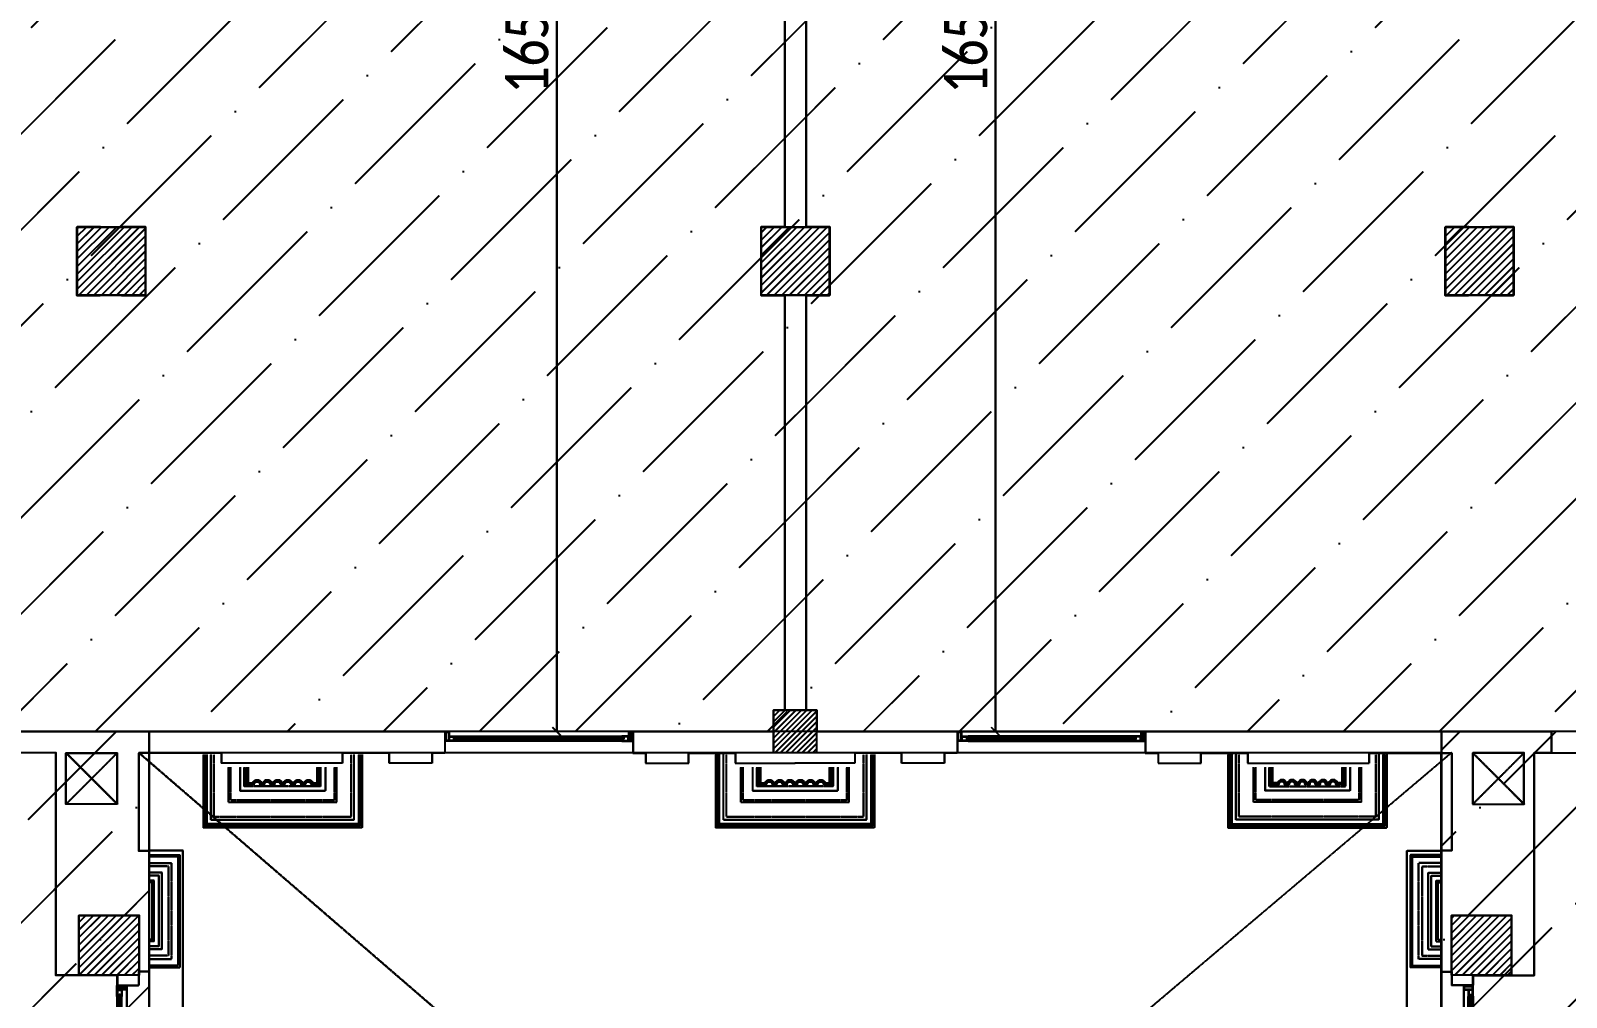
# Model space of a CAD drawing. Header units: inches. Extents: x 4821 to 127877, y 58012 to 433683.
# Drawn here: x 49715 to 67672, y 79419 to 90721 of the extents above; entities that cross this region are included whole.
import ezdxf

# ---------------------------------------------------------------- set-up
doc = ezdxf.new("R2010")
doc.units = ezdxf.units.IN
doc.header["$MEASUREMENT"] = 0
for name, pattern in [('$0$$5$HIDDEN', [0.375, 0.25, -0.125]), ('$1$$5$HIDDEN', [0.375, 0.25, -0.125]), ('104-TYPICAL FLOOR$0$HIDDEN', [0.375, 0.25, -0.125]), ('ducT FIRST$0$New Plans (8)$0$HIDDEN', [0.375, 0.25, -0.125])]:
    doc.linetypes.add(name, pattern=pattern)
for name, color, linetype in [('$0$A-ELV', 11, 'Continuous'), ('$0$A-WAL-CMU', 7, 'Continuous'), ('$1$A-ELV', 11, 'Continuous'), ('$1$A-LIN-10', 8, 'Continuous'), ('$1$A-LIN-30', 40, 'Continuous'), ('A-ANNO-DIMS', 90, 'Continuous'), ('A-ELV', 11, 'Continuous'), ('A-FLOR-IDEN', 11, 'Continuous'), ('A-LIN-10', 8, 'Continuous'), ('A-LIN-30', 40, 'Continuous'), ('A-WAL-CMU', 7, 'Continuous'), ('A-WAL-LOW', 41, 'Continuous'), ('A-WALL', 53, 'Continuous'), ('A-WIN', 141, 'Continuous'), ('COL FISRT$0$COL GROUND$0$Cloums$0$A-COL-HAT', 8, 'Continuous'), ('COL FISRT$0$COL GROUND$0$Cloums$0$A-COL-RFC', 210, 'Continuous'), ('ducT FIRST$0$New Plans (8)$0$A-FLOR-OVHD', 8, 'ducT FIRST$0$New Plans (8)$0$HIDDEN')]:
    doc.layers.add(name, color=color, linetype=linetype)
doc.styles.add('T25-100', font='calibri.ttf', dxfattribs={"width": 0.8, "height": 250})
doc.styles.add('T25-200', font='calibri.ttf', dxfattribs={"width": 0.8, "height": 500})
doc.dimstyles.new('D100', dxfattribs={"dimtxt": 250, "dimasz": 100, "dimexe": 0.18, "dimexo": 0.0625, "dimgap": 90, "dimtad": 1, "dimdec": 0, "dimrnd": 5, "dimzin": 9, "dimdsep": 46, "dimtxsty": 'T25-100', "dimblk": 'ARCHTICK', "dimcen": 90, "dimse1": 1, "dimse2": 1, "dimclrd": 256, "dimclre": 90, "dimclrt": 7, "dimazin": 0, "dimtfac": 200, "dimtdec": 0, "dimtofl": 0, "dimtmove": 2, "dimatfit": 3, "dimldrblk": 'DOT', "dimfxl": 1, "dimtolj": 1, "dimarcsym": 0})
pattern_1 = [(45, (1133291.507, -1550303.88), (-44.194174, 44.194174), [])]

# ---------------------------------------------------------------- blocks, each defined once
blk = doc.blocks.new('COL FISRT')
at = {"layer": 'COL FISRT$0$COL GROUND$0$Cloums$0$A-COL-HAT'}
h = blk.add_hatch(dxfattribs=at)
h.set_pattern_fill('ANSI31', color=256, scale=500)
h.set_pattern_definition(pattern_1)
h.paths.add_polyline_path([(1163529, -1518097), (1163529, -1518897), (1162729, -1518897), (1162729, -1518097)])
h = blk.add_hatch(dxfattribs=at)
h.set_pattern_fill('ANSI31', color=256, scale=500)
h.set_pattern_definition(pattern_1)
h.paths.add_polyline_path([(1170729, -1518097), (1171529, -1518097), (1171529, -1518897), (1170729, -1518897)])
h = blk.add_hatch(dxfattribs=at)
h.set_pattern_fill('ANSI31', color=256, scale=500)
h.set_pattern_definition(pattern_1)
h.paths.add_polyline_path([(1179529, -1518897), (1178729, -1518897), (1178729, -1518097), (1179529, -1518097)])
h = blk.add_hatch(dxfattribs=at)
h.set_pattern_fill('ANSI31', color=256, scale=357.142507)
h.set_pattern_definition([(45, (1138368.114, -1541001.925), (-31.567236, 31.567236), [])])
h.paths.add_polyline_path([(1170876, -1523747), (1171376, -1523747), (1171376, -1524247), (1170876, -1524247)])
h = blk.add_hatch(dxfattribs=at)
h.set_pattern_fill('ANSI31', color=256, scale=500)
h.set_pattern_definition(pattern_1)
h.paths.add_polyline_path([(1162753, -1526847), (1162753, -1526147), (1163453, -1526147), (1163453, -1526847)])
h = blk.add_hatch(dxfattribs=at)
h.set_pattern_fill('ANSI31', color=256, scale=500)
h.set_pattern_definition(pattern_1)
h.paths.add_polyline_path([(1178803, -1526147), (1179503, -1526147), (1179503, -1526847), (1178803, -1526847)])
at = {"layer": 'COL FISRT$0$COL GROUND$0$Cloums$0$A-COL-RFC', "linetype": 'Continuous', "elevation": 0}
for points in [[(1163529, -1518897), (1162729, -1518897), (1162729, -1518097), (1163529, -1518097)], [(1171529, -1518897), (1170729, -1518897), (1170729, -1518097), (1171529, -1518097)], [(1179529, -1518897), (1178729, -1518897), (1178729, -1518097), (1179529, -1518097)], [(1163453, -1526847), (1162753, -1526847), (1162753, -1526147), (1163453, -1526147)], [(1179503, -1526847), (1178803, -1526847), (1178803, -1526147), (1179503, -1526147)]]:
    blk.add_lwpolyline(points, close=True, dxfattribs=at)
at = {"layer": 'COL FISRT$0$COL GROUND$0$Cloums$0$A-COL-RFC', "linetype": 'Continuous'}
blk.add_lwpolyline([(1171376, -1524247), (1170876, -1524247), (1170876, -1523747), (1171376, -1523747)], close=True, dxfattribs=at)
blk = doc.blocks.new('duct gr')
at = {"layer": 'A-WAL-CMU', "elevation": 0}
for points in [[(1163225, -1622056), (1162505, -1622056), (1162505, -1619456)], [(1163225, -1620056), (1162625, -1620056), (1162625, -1619456), (1163225, -1619456)], [(1179077, -1620056), (1179675, -1620056), (1179675, -1619456), (1179075, -1619456)], [(1179077, -1622056), (1179795, -1622056), (1179795, -1619456)]]:
    blk.add_lwpolyline(points, dxfattribs=at)
at = {"layer": 'ducT FIRST$0$New Plans (8)$0$A-FLOR-OVHD', "elevation": 0}
for points in [[(1162625, -1619456), (1163225, -1620056)], [(1162625, -1620056), (1163225, -1619456)], [(1179075, -1619456), (1179675, -1620056)], [(1179075, -1620056), (1179675, -1619456)]]:
    blk.add_lwpolyline(points, dxfattribs=at)
blk = doc.blocks.new('$0$fggffg')
at = {"layer": '$1$A-ELV'}
for p, q in [((1450089, 602816, 0), (1450089, 602454, 0)), ((1451403, 602816, 0), (1451403, 602454, 0)), ((1451403, 602454, 0), (1450089, 602454, 0))]:
    blk.add_line(p, q, dxfattribs=at)
at = {"layer": '$1$A-ELV', "color": 39}
for p, q in [((1450298, 602663), (1450298, 602816)), ((1450298, 602663), (1451194, 602663)), ((1450333, 602698), (1450333, 602816)), ((1450333, 602698), (1451159, 602698)), ((1451159, 602698), (1451159, 602816)), ((1451194, 602663), (1451194, 602816))]:
    blk.add_line(p, q, dxfattribs=at)
at = {"layer": '$1$A-LIN-10'}
for p, q in [((1450110, 602475, 0), (1450110, 602816)), ((1450110, 602475, 0), (1450110, 602816)), ((1451383, 602475, 0), (1451383, 602816)), ((1451383, 602475, 0), (1451383, 602816)), ((1451383, 602475, 0), (1450110, 602475, 0))]:
    blk.add_line(p, q, dxfattribs=at)
at = {"layer": '$1$A-LIN-10', "linetype": '$1$$5$HIDDEN', "ltscale": 0.2}
for p, q in [((1450185, 602816, 0), (1450185, 602550, 0)), ((1450225, 602590), (1450225, 602816)), ((1451268, 602590), (1451268, 602816)), ((1451308, 602816, 0), (1451308, 602550, 0)), ((1450185, 602550, 0), (1451308, 602550, 0)), ((1451268, 602590), (1450225, 602590))]:
    blk.add_line(p, q, dxfattribs=at)
at = {"layer": '$1$A-LIN-30'}
for p, q in [((1450391, 602756, 0), (1450391, 602816, 0)), ((1450391, 602756), (1451102, 602756)), ((1450411, 602776, 0), (1450411, 602816, 0)), ((1450411, 602776), (1451082, 602776)), ((1451082, 602776, 0), (1451082, 602816, 0)), ((1451102, 602756, 0), (1451102, 602816, 0))]:
    blk.add_line(p, q, dxfattribs=at)
blk = doc.blocks.new('fgdf')
at = {"layer": 'A-ELV', "color": 39}
for p, q in [((-40267, 43720, 0), (-40267, 42867)), ((-38412, 43720, 0), (-38412, 42867)), ((-38412, 42867), (-40267, 42867))]:
    blk.add_line(p, q, dxfattribs=at)
at = {"layer": 'A-ELV'}
for p, q in [((-40177, 42959), (-40177, 43720)), ((-38504, 42959), (-38504, 43720)), ((-40177, 42959), (-38504, 42959))]:
    blk.add_line(p, q, dxfattribs=at)
at = {"layer": 'A-ELV', "ltscale": 0.4}
for p, q in [((-39972, 43164), (-39972, 43570)), ((-39838, 43570), (-39838, 43297)), ((-38842, 43570), (-38842, 43297)), ((-38709, 43164), (-38709, 43570)), ((-39838, 43297), (-38842, 43297)), ((-39972, 43164), (-38709, 43164))]:
    blk.add_line(p, q, dxfattribs=at)
at = {"layer": 'A-LIN-10', "linetype": '104-TYPICAL FLOOR$0$HIDDEN', "ltscale": 0.4}
for p, q in [((-40142, 42993), (-40142, 43720)), ((-38538, 42993), (-38538, 43720)), ((-39948, 43188), (-39948, 43570)), ((-39787, 43349), (-39787, 43570)), ((-38894, 43349), (-38894, 43570)), ((-38733, 43188), (-38733, 43570)), ((-38894, 43349), (-39787, 43349)), ((-39948, 43188), (-38733, 43188)), ((-40142, 42993), (-38538, 42993))]:
    blk.add_line(p, q, dxfattribs=at)
at = {"layer": 'A-LIN-10', "color": 250}
for points in [[(-38435, 43720), (-38435, 42890), (-40244, 42890), (-40244, 43720)], [(-38453, 43720), (-38453, 42908), (-40226, 42908), (-40226, 43720)]]:
    blk.add_lwpolyline(points, dxfattribs=at)
at = {"layer": 'A-LIN-30'}
for points in [[(-39765, 43570), (-39765, 43370), (-39675, 43370, -1), (-39605, 43370), (-39555, 43370, -1), (-39485, 43370), (-39435, 43370, -1), (-39365, 43370), (-39315, 43370, -1), (-39245, 43370), (-39195, 43370, -1), (-39125, 43370), (-39075, 43370, -1), (-39005, 43370), (-38915, 43370), (-38915, 43570)], [(-39745, 43570), (-39745, 43390), (-39692, 43390, -0.68313), (-39589, 43390), (-39572, 43390, -0.68313), (-39469, 43390), (-39452, 43390, -0.68313), (-39349, 43390), (-39332, 43390, -0.68313), (-39229, 43390), (-39212, 43390, -0.68313), (-39109, 43390), (-39092, 43390, -0.68313), (-38989, 43390), (-38935, 43390), (-38935, 43570)]]:
    blk.add_lwpolyline(points, format="xyb", dxfattribs=at)
blk = doc.blocks.new('$0$fgdf')
at = {"layer": 'A-ELV'}
blk.add_blockref('fgdf', (0, 0), dxfattribs=at)
blk = doc.blocks.new('1MMM')
for points in [[(1183353, -1712344, 0.506094), (1183343, -1712339), (1183343, -1712341), (1183332, -1712341), (1183332, -1712344)], [(1183353, -1712356, -0.506094), (1183343, -1712362), (1183343, -1712359), (1183332, -1712359), (1183332, -1712356)], [(1184073, -1712344, -0.506094), (1184083, -1712338), (1184083, -1712341), (1184094, -1712341), (1184094, -1712344)], [(1184073, -1712356, 0.506094), (1184083, -1712362), (1184083, -1712359), (1184094, -1712359), (1184094, -1712356)]]:
    blk.add_hatch(color=2).paths.add_polyline_path(points)
at = {"color": 2}
for p, q in [((1183213, -1712268, 0), (1183223, -1712268, 0)), ((1183223, -1712378, 0), (1183213, -1712378, 0)), ((1184213, -1712268, 0), (1184203, -1712268, 0)), ((1184203, -1712378, 0), (1184213, -1712378, 0))]:
    blk.add_line(p, q, dxfattribs=at)
for p, q in [((1184163, -1712268, 1221), (1183263, -1712268, 0)), ((1183343, -1712323, 0), (1184083, -1712323, 1035)), ((1184083, -1712378, 1035), (1183343, -1712378, 0))]:
    blk.add_line(p, q)
at = {"color": 2, "elevation": 1035}
for points in [[(1183223, -1712268), (1183263, -1712268), (1183263, -1712378), (1183263, -1712378), (1183263, -1712378), (1183223, -1712378)], [(1184203, -1712268), (1184163, -1712268), (1184163, -1712378), (1184163, -1712378), (1184163, -1712378), (1184203, -1712378)]]:
    blk.add_lwpolyline(points, close=True, dxfattribs=at)
at = {"color": 9, "elevation": 1035}
for points in [[(1183228, -1712273), (1183258, -1712273), (1183258, -1712373), (1183228, -1712373)], [(1184198, -1712273), (1184168, -1712273), (1184168, -1712373), (1184198, -1712373)]]:
    blk.add_lwpolyline(points, close=True, dxfattribs=at)
at = {"color": 2}
for points, elevation in [([(1183343, -1712356), (1183343, -1712378), (1183263, -1712378), (1183263, -1712323), (1183343, -1712323), (1183343, -1712344)], 0), ([(1184083, -1712356), (1184083, -1712378), (1184163, -1712378), (1184163, -1712323), (1184083, -1712323), (1184083, -1712344)], 1035)]:
    blk.add_lwpolyline(points, dxfattribs=dict(at, elevation=elevation))
at = {"color": 9}
for points, elevation in [([(1183338, -1712356), (1183338, -1712373), (1183267, -1712373), (1183267, -1712327), (1183338, -1712327), (1183338, -1712344)], 0), ([(1184087, -1712356), (1184087, -1712373), (1184158, -1712373), (1184158, -1712327), (1184087, -1712327), (1184087, -1712344)], 1035)]:
    blk.add_lwpolyline(points, dxfattribs=dict(at, elevation=elevation))
at = {"elevation": 1035}
blk.add_lwpolyline([(1183322, -1712344), (1184104, -1712344), (1184104, -1712356), (1183322, -1712356)], close=True, dxfattribs=at)
at = {"color": 2, "elevation": 1035}
for points in [[(1183353, -1712344, 0.506094), (1183343, -1712339), (1183343, -1712341), (1183332, -1712341), (1183332, -1712344)], [(1183353, -1712356, -0.506094), (1183343, -1712362), (1183343, -1712359), (1183332, -1712359), (1183332, -1712356)], [(1184073, -1712344, -0.506094), (1184083, -1712338), (1184083, -1712341), (1184094, -1712341), (1184094, -1712344)], [(1184073, -1712356, 0.506094), (1184083, -1712362), (1184083, -1712359), (1184094, -1712359), (1184094, -1712356)]]:
    blk.add_lwpolyline(points, format="xyb", close=True, dxfattribs=at)
blk = doc.blocks.new('FIRST SLAB EDGE')
at = {"layer": 'A-FLOR-IDEN'}
for p, q in [((1164563, -1729706), (1164163, -1729706)), ((1164563, -1736495), (1164563, -1729706)), ((1178877, -1729706), (1179277, -1729706)), ((1178877, -1736495), (1178877, -1729706))]:
    blk.add_line(p, q, dxfattribs=at)
at = {"layer": 'A-WAL-CMU'}
for p, q in [((1163797, -1728314, 0), (1167624, -1728314, 0)), ((1165728, -1728314, 0), (1167624, -1728314, 0)), ((1167624, -1728314, 0), (1167624, -1728564, 0)), ((1169824, -1728314, 0), (1169824, -1728564, 0)), ((1171471, -1728314, 0), (1169824, -1728314, 0)), ((1169824, -1728314, 0), (1171471, -1728314, 0)), ((1171971, -1728314, 0), (1173616, -1728314, 0)), ((1171971, -1728314, 0), (1173616, -1728314, 0)), ((1173616, -1728314, 0), (1173616, -1728564, 0)), ((1177712, -1728314, 0), (1175816, -1728314, 0)), ((1175816, -1728314, 0), (1175816, -1728564, 0)), ((1175816, -1728314, 0), (1179647, -1728314, 0)), ((1165009, -1728564, 0), (1164043, -1728564, 0)), ((1165009, -1728564, 0), (1165009, -1728684, 0)), ((1166974, -1728564, 0), (1166427, -1728564, 0)), ((1166427, -1728564, 0), (1166427, -1728684, 0)), ((1166974, -1728684, 0), (1166974, -1728564, 0)), ((1167474, -1728564, 0), (1167474, -1728684, 0)), ((1167624, -1728564, 0), (1167474, -1728564, 0)), ((1169824, -1728564, 0), (1169974, -1728564, 0)), ((1169974, -1728564, 0), (1169974, -1728684, 0)), ((1170474, -1728684, 0), (1170474, -1728564, 0)), ((1170474, -1728564, 0), (1171021, -1728564, 0)), ((1171021, -1728564, 0), (1171021, -1728684, 0)), ((1172966, -1728564, 0), (1172419, -1728564, 0)), ((1172419, -1728564, 0), (1172419, -1728684, 0)), ((1172966, -1728684, 0), (1172966, -1728564, 0)), ((1173616, -1728564, 0), (1173466, -1728564, 0)), ((1173466, -1728564, 0), (1173466, -1728684, 0)), ((1175816, -1728564, 0), (1175966, -1728564, 0)), ((1175966, -1728564, 0), (1175966, -1728684, 0)), ((1176466, -1728684, 0), (1176466, -1728564, 0)), ((1176466, -1728564, 0), (1177013, -1728564, 0)), ((1177013, -1728564, 0), (1177013, -1728684, 0)), ((1178431, -1728564, 0), (1178431, -1728684, 0)), ((1178431, -1728564, 0), (1179397, -1728564, 0)), ((1166427, -1728684, 0), (1165009, -1728684, 0)), ((1167474, -1728684, 0), (1166974, -1728684, 0)), ((1169974, -1728684, 0), (1170474, -1728684, 0)), ((1171021, -1728684, 0), (1171720, -1728684, 0)), ((1172419, -1728684, 0), (1171720, -1728684, 0)), ((1173466, -1728684, 0), (1172966, -1728684, 0)), ((1175966, -1728684, 0), (1176466, -1728684, 0)), ((1177013, -1728684, 0), (1178431, -1728684, 0)), ((1163793, -1731164), (1163793, -1731282)), ((1179647, -1731164), (1179647, -1731282)), ((1163793, -1731282), (1164043, -1731282)), ((1179647, -1731282), (1179397, -1731282))]:
    blk.add_line(p, q, dxfattribs=at)
at = {"layer": 'A-WAL-CMU', "elevation": 0}
blk.add_lwpolyline([(1171471, -1728314), (1171471, -1728064), (1171971, -1728064), (1171971, -1728314)], dxfattribs=at)
at = {"layer": 'A-WAL-CMU'}
for points in [[(1164043, -1728564), (1164043, -1729706), (1164163, -1729706), (1164163, -1731122), (1164043, -1731122), (1164043, -1731282)], [(1179397, -1728564), (1179397, -1729706), (1179277, -1729706), (1179277, -1731122), (1179397, -1731122), (1179397, -1731282)]]:
    blk.add_lwpolyline(points, dxfattribs=at)
at = {"layer": '$0$A-ELV'}
for p in [(1205068, -1772304, 0), (1211060, -1772304, 0)]:
    blk.add_blockref('$0$fgdf', p, dxfattribs=at)
at = {"layer": '$0$A-ELV', "xscale": -1}
blk.add_blockref('$0$fgdf', (1138372, -1772304, 0), dxfattribs=at)
at = {"layer": '$0$A-WAL-CMU', "rotation": 90}
blk.add_blockref('$0$fggffg', (1766979, -3181160, 0), dxfattribs=at)
at = {"layer": '$0$A-WAL-CMU', "xscale": -1, "rotation": 270}
blk.add_blockref('$0$fggffg', (576461, -3181160, 0), dxfattribs=at)
at = {"layer": 'A-WIN', "xscale": -1, "rotation": 270}
blk.add_blockref('1MMM', (2876170, -2915495, 0), dxfattribs=at)
at = {"layer": 'A-WIN', "rotation": 90}
blk.add_blockref('1MMM', (-532730, -2915495, 0), dxfattribs=at)
blk = doc.blocks.new('n win')
for points in [[(1070203, -1333385, 0.506094), (1070194, -1333379), (1070194, -1333382), (1070182, -1333382), (1070182, -1333385)], [(1070203, -1333397, -0.506094), (1070194, -1333402), (1070194, -1333400), (1070182, -1333400), (1070182, -1333397)], [(1072124, -1333385, -0.506094), (1072134, -1333379), (1072134, -1333382), (1072145, -1333382), (1072145, -1333385)], [(1072124, -1333397, 0.506094), (1072134, -1333402), (1072134, -1333400), (1072145, -1333400), (1072145, -1333397)]]:
    blk.add_hatch(color=2).paths.add_polyline_path(points)
at = {"color": 2}
for p, q in [((1070074, -1333363, 0), (1070064, -1333363, 0)), ((1070064, -1333473, 0), (1070074, -1333473, 0)), ((1072254, -1333363, 0), (1072264, -1333363, 0)), ((1072264, -1333473, 0), (1072254, -1333473, 0))]:
    blk.add_line(p, q, dxfattribs=at)
for p, q in [((1072214, -1333473, 1221), (1070114, -1333473, 0)), ((1072134, -1333363, 1035), (1070194, -1333363, 0)), ((1070194, -1333418, 0), (1072134, -1333418, 1035))]:
    blk.add_line(p, q)
at = {"color": 2, "elevation": 1035}
for points in [[(1070074, -1333473), (1070114, -1333473), (1070114, -1333363), (1070114, -1333363), (1070114, -1333363), (1070074, -1333363)], [(1072254, -1333473), (1072214, -1333473), (1072214, -1333363), (1072214, -1333363), (1072214, -1333363), (1072254, -1333363)]]:
    blk.add_lwpolyline(points, close=True, dxfattribs=at)
at = {"color": 9, "elevation": 1035}
for points in [[(1070079, -1333468), (1070109, -1333468), (1070109, -1333368), (1070079, -1333368)], [(1072249, -1333468), (1072219, -1333468), (1072219, -1333368), (1072249, -1333368)]]:
    blk.add_lwpolyline(points, close=True, dxfattribs=at)
at = {"color": 2}
for points, elevation in [([(1070194, -1333385), (1070194, -1333363), (1070114, -1333363), (1070114, -1333418), (1070194, -1333418), (1070194, -1333397)], 0), ([(1072134, -1333385), (1072134, -1333363), (1072214, -1333363), (1072214, -1333418), (1072134, -1333418), (1072134, -1333397)], 1035)]:
    blk.add_lwpolyline(points, dxfattribs=dict(at, elevation=elevation))
at = {"color": 9}
for points, elevation in [([(1070189, -1333385), (1070189, -1333368), (1070118, -1333368), (1070118, -1333414), (1070189, -1333414), (1070189, -1333397)], 0), ([(1072138, -1333385), (1072138, -1333368), (1072209, -1333368), (1072209, -1333414), (1072138, -1333414), (1072138, -1333397)], 1035)]:
    blk.add_lwpolyline(points, dxfattribs=dict(at, elevation=elevation))
at = {"elevation": 1035}
blk.add_lwpolyline([(1070172, -1333397), (1072155, -1333397), (1072155, -1333385), (1070172, -1333385)], close=True, dxfattribs=at)
at = {"color": 2, "elevation": 1035}
for points in [[(1070203, -1333385, 0.506094), (1070194, -1333379), (1070194, -1333382), (1070182, -1333382), (1070182, -1333385)], [(1070203, -1333397, -0.506094), (1070194, -1333402), (1070194, -1333400), (1070182, -1333400), (1070182, -1333397)], [(1072124, -1333385, -0.506094), (1072134, -1333379), (1072134, -1333382), (1072145, -1333382), (1072145, -1333385)], [(1072124, -1333397, 0.506094), (1072134, -1333402), (1072134, -1333400), (1072145, -1333400), (1072145, -1333397)]]:
    blk.add_lwpolyline(points, format="xyb", close=True, dxfattribs=at)
blk = doc.blocks.new('new blo')
at = {"layer": 'A-LIN-10', "linetype": '$0$$5$HIDDEN'}
for points in [[(1163093, -1717740), (1163790, -1717740), (1163790, -1715740), (1163093, -1715740)], [(1179650, -1717740), (1180348, -1717740), (1180348, -1715740), (1179650, -1715740)], [(1163093, -1737962), (1163790, -1737962), (1163793, -1735262), (1163095, -1735262)]]:
    blk.add_lwpolyline(points, close=True, dxfattribs=at)
for points in [[(1163093, -1717740), (1163790, -1715740)], [(1163093, -1715740), (1163790, -1717740)], [(1163790, -1715740), (1163790, -1717740)], [(1179650, -1717740), (1180348, -1715740)], [(1179650, -1715740), (1180348, -1717740)], [(1180348, -1715740), (1180348, -1717740)], [(1163093, -1737962), (1163793, -1735262)], [(1163095, -1735262), (1163790, -1737962)], [(1163793, -1735262), (1163790, -1737962)]]:
    blk.add_lwpolyline(points, dxfattribs=at)
at = {"layer": 'A-LIN-10', "linetype": '$0$$5$HIDDEN', "elevation": 605}
blk.add_lwpolyline([(1179646, -1737962), (1180344, -1737962), (1180346, -1735262), (1179649, -1735262)], close=True, dxfattribs=at)
for points in [[(1179646, -1737962), (1180346, -1735262)], [(1179649, -1735262), (1180344, -1737962)], [(1180346, -1735262), (1180344, -1737962)]]:
    blk.add_lwpolyline(points, dxfattribs=at)
blk = doc.blocks.new('_ArchTick')
at = {"color": 0, "linetype": 'ByBlock', "const_width": 0.15}
blk.add_lwpolyline([(-0.5, -0.5), (0.5, 0.5)], dxfattribs=at)
blk = doc.blocks.new('*D185')
at = {"layer": 'A-ANNO-DIMS', "lineweight": -2, "transparency": 16777216}
blk.add_line((68153, 69278), (68153, 82279), dxfattribs=at)
at = {"layer": 'Defpoints', "color": 0, "transparency": 16777216}
for p in [(68153, 82279), (78850, 82279, 0), (78537, 69278, 0)]:
    blk.add_point(p, dxfattribs=at)
at = {"layer": 'A-ANNO-DIMS', "lineweight": -2, "transparency": 16777216, "xscale": 100, "yscale": 100, "zscale": 100}
for p, rotation in [((68153, 82279), 90), ((68153, 69278), 270)]:
    blk.add_blockref('_ArchTick', p, dxfattribs=dict(at, rotation=rotation))
at = {"layer": 'A-ANNO-DIMS', "color": 7, "transparency": 16777216, "insert": (67807, 75778), "char_height": 500, "attachment_point": 5, "rotation": 90, "style": 'T25-200'}
blk.add_mtext('\\A1;13000', dxfattribs=at)
blk = doc.blocks.new('_Dot')
at = {"lineweight": -2}
blk.add_line((-0.5, 0), (-1, 0), dxfattribs=at)
at = {"const_width": 0.5}
blk.add_lwpolyline([(-0.25, 0, 1), (0.25, 0, 1)], format="xyb", close=True, dxfattribs=at)
blk = doc.blocks.new('*D178')
at = {"layer": 'A-ANNO-DIMS', "lineweight": -2, "transparency": 16777216}
blk.add_line((55867, 99029), (55867, 82529), dxfattribs=at)
at = {"layer": 'Defpoints', "color": 0, "transparency": 16777216}
for p in [(56421, 99029, 0), (55867, 82529), (57329, 82529, 0)]:
    blk.add_point(p, dxfattribs=at)
at = {"layer": 'A-ANNO-DIMS', "lineweight": -2, "transparency": 16777216, "xscale": 100, "yscale": 100, "zscale": 100}
for p, rotation in [((55867, 99029), 90), ((55867, 82529), 270)]:
    blk.add_blockref('_ArchTick', p, dxfattribs=dict(at, rotation=rotation))
at = {"layer": 'A-ANNO-DIMS', "color": 7, "transparency": 16777216, "insert": (55520, 90779), "char_height": 500, "attachment_point": 5, "rotation": 90, "style": 'T25-200'}
blk.add_mtext('\\A1;16500', dxfattribs=at)
blk = doc.blocks.new('*D179')
at = {"layer": 'A-ANNO-DIMS', "lineweight": -2, "transparency": 16777216}
blk.add_line((60999, 99029), (60999, 82529), dxfattribs=at)
at = {"layer": 'Defpoints', "color": 0, "transparency": 16777216}
for p in [(60890, 99029, 0), (59729, 82529, 0), (60999, 82529)]:
    blk.add_point(p, dxfattribs=at)
at = {"layer": 'A-ANNO-DIMS', "lineweight": -2, "transparency": 16777216, "xscale": 100, "yscale": 100, "zscale": 100}
for p, rotation in [((60999, 99029), 90), ((60999, 82529), 270)]:
    blk.add_blockref('_ArchTick', p, dxfattribs=dict(at, rotation=rotation))
at = {"layer": 'A-ANNO-DIMS', "color": 7, "transparency": 16777216, "insert": (60653, 90779), "char_height": 500, "attachment_point": 5, "rotation": 90, "style": 'T25-200'}
blk.add_mtext('\\A1;16500', dxfattribs=at)
blk = doc.blocks.new('*D340')
at = {"layer": 'A-ANNO-DIMS', "lineweight": -2, "transparency": 16777216}
blk.add_line((68149, 69275), (68149, 82276), dxfattribs=at)
at = {"layer": 'Defpoints', "color": 0, "transparency": 16777216}
for p in [(68149, 82276), (78846, 82276, 0), (78534, 69275, 0)]:
    blk.add_point(p, dxfattribs=at)
at = {"layer": 'A-ANNO-DIMS', "lineweight": -2, "transparency": 16777216, "xscale": 100, "yscale": 100, "zscale": 100}
for p, rotation in [((68149, 82276), 90), ((68149, 69275), 270)]:
    blk.add_blockref('_ArchTick', p, dxfattribs=dict(at, rotation=rotation))
at = {"layer": 'A-ANNO-DIMS', "color": 7, "transparency": 16777216, "insert": (67803, 75775), "char_height": 500, "attachment_point": 5, "rotation": 90, "style": 'T25-200'}
blk.add_mtext('\\A1;13000', dxfattribs=at)
blk = doc.blocks.new('*D352')
at = {"layer": 'A-ANNO-DIMS', "lineweight": -2, "transparency": 16777216}
blk.add_line((55863, 99026), (55863, 82526), dxfattribs=at)
at = {"layer": 'Defpoints', "color": 0, "transparency": 16777216}
for p in [(56418, 99026, 0), (55863, 82526), (57326, 82526, 0)]:
    blk.add_point(p, dxfattribs=at)
at = {"layer": 'A-ANNO-DIMS', "lineweight": -2, "transparency": 16777216, "xscale": 100, "yscale": 100, "zscale": 100}
for p, rotation in [((55863, 99026), 90), ((55863, 82526), 270)]:
    blk.add_blockref('_ArchTick', p, dxfattribs=dict(at, rotation=rotation))
at = {"layer": 'A-ANNO-DIMS', "color": 7, "transparency": 16777216, "insert": (55517, 90776), "char_height": 500, "attachment_point": 5, "rotation": 90, "style": 'T25-200'}
blk.add_mtext('\\A1;16500', dxfattribs=at)
blk = doc.blocks.new('*D353')
at = {"layer": 'A-ANNO-DIMS', "lineweight": -2, "transparency": 16777216}
blk.add_line((60995, 99026), (60995, 82526), dxfattribs=at)
at = {"layer": 'Defpoints', "color": 0, "transparency": 16777216}
for p in [(60886, 99026, 0), (59725, 82526, 0), (60995, 82526)]:
    blk.add_point(p, dxfattribs=at)
at = {"layer": 'A-ANNO-DIMS', "lineweight": -2, "transparency": 16777216, "xscale": 100, "yscale": 100, "zscale": 100}
for p, rotation in [((60995, 99026), 90), ((60995, 82526), 270)]:
    blk.add_blockref('_ArchTick', p, dxfattribs=dict(at, rotation=rotation))
at = {"layer": 'A-ANNO-DIMS', "color": 7, "transparency": 16777216, "insert": (60649, 90776), "char_height": 500, "attachment_point": 5, "rotation": 90, "style": 'T25-200'}
blk.add_mtext('\\A1;16500', dxfattribs=at)

msp = doc.modelspace()

# ---------------------------------------------------------------- hatches: boundary and pattern name
at = {"layer": 'A-WALL'}
h = msp.add_hatch(dxfattribs=at)
h.set_pattern_fill('ANSI36', color=1, scale=250)
h.set_pattern_definition([(45, (-1055552.45, -59242.15), (420.9495, 1543.4815), [1984.375, -396.875, 0, -396.875])])
h.paths.add_polyline_path([(58653.6, 99395.9), (34429.9, 99395.9), (34429.9, 89400.9), (39953.9, 89400.9), (39977.1, 85775.9), (42729.5, 85774.2), (42729.8, 82526), (58653.6, 82525.9), (58653.6, 85525.9), (58665.2, 85525.9), (58642, 89400.9), (58653.6, 89400.9)])
h = msp.add_hatch(dxfattribs=at)
h.set_pattern_fill('ANSI36', color=1, scale=250)
h.set_pattern_definition([(45, (-1055549.05, -59239.2), (420.9495, 1543.4815), [1984.375, -396.875, 0, -396.875])])
h.paths.add_polyline_path([(58657, 99398.8), (34433.3, 99398.8), (34433.3, 89403.9), (39957.3, 89403.9), (39980.5, 85778.8), (42732.9, 85777.2), (42733.2, 82529), (58657, 82528.8), (58657, 85528.8), (58668.6, 85528.8), (58645.4, 89403.9), (58657, 89403.9)])
h = msp.add_hatch(dxfattribs=at)
h.set_pattern_fill('ANSI36', color=3, scale=250)
h.set_pattern_definition([(45, (-1055551.8, -59242.16), (420.9495, 1543.4815), [1984.375, -396.875, 0, -396.875])])
h.paths.add_polyline_path([(82875.6, 99395.8), (58653.6, 99395.8), (58653.6, 89400.9), (58642, 89400.9), (58665.2, 85775.9), (58653.5, 85774.2), (58653.8, 82526), (74680, 82525.9), (74680, 85525.9), (80078.8, 85525.9), (80055.6, 89400.9), (82875.6, 89400.9)])
h = msp.add_hatch(dxfattribs=at)
h.set_pattern_fill('ANSI36', color=3, scale=250)
h.set_pattern_definition([(45, (-1055548.4, -59239.2), (420.9495, 1543.4815), [1984.375, -396.875, 0, -396.875])])
h.paths.add_polyline_path([(82879, 99398.8), (58657, 99398.8), (58657, 89403.9), (58645.4, 89403.9), (58668.6, 85778.8), (58656.9, 85777.2), (58657.2, 82529), (74683.4, 82528.8), (74683.4, 85528.8), (80082.2, 85528.8), (80059, 89403.9), (82879, 89403.9)])
h = msp.add_hatch(dxfattribs=at)
h.set_pattern_fill('ANSI36', color=5, scale=250)
h.set_pattern_definition([(45, (-965085.9, -3816.7), (420.9495, 1543.4815), [1984.375, -396.875, 0, -396.875])])
h.paths.add_polyline_path([(82875.6, 80853.3), (80097.5, 80853.3), (80097.5, 82525.9), (66209.9, 82525.9), (66209.9, 68904.5), (82875.6, 68904.5)])
h.paths.add_polyline_path([(51096.6, 82525.9), (37209, 82525.9), (37209, 80853.3), (34431, 80853.3), (34431, 68904.5), (51096.6, 68904.5)])
h = msp.add_hatch(dxfattribs=at)
h.set_pattern_fill('ANSI36', color=5, scale=250)
h.set_pattern_definition([(45, (-965082.5, -3813.7), (420.9495, 1543.4815), [1984.375, -396.875, 0, -396.875])])
h.paths.add_polyline_path([(82879, 80856.3), (80100.9, 80856.3), (80100.9, 82528.8), (66213.3, 82528.8), (66213.3, 68907.5), (82879, 68907.5)])
h.paths.add_polyline_path([(51100, 82528.8), (37212.4, 82528.8), (37212.4, 80856.3), (34434.4, 80856.3), (34434.4, 68907.5), (51100, 68907.5)])

# ---------------------------------------------------------------- linework, layer by layer
at = {"layer": 'A-WAL-CMU'}
for p, q in [((65322, 82525.9), (67501.1, 82525.9, 0)), ((65322, 82525.9, 0), (67501.1, 82525.9, 0)), ((65325.4, 82528.8), (67504.5, 82528.8, 0)), ((65325.4, 82528.8, 0), (67504.5, 82528.8, 0)), ((67501.1, 82275.9, 0), (67501.1, 82525.9, 0)), ((67501.1, 82275.9, 0), (67501.1, 82525.9, 0)), ((67504.5, 82278.9, 0), (67504.5, 82528.9, 0)), ((67504.5, 82278.9, 0), (67504.5, 82528.9, 0)), ((50007, 82276), (49767.7, 82276, 0)), ((50007, 82276, 0), (49767.7, 82276, 0)), ((50010.4, 82279), (49771.1, 82278.9, 0)), ((50010.4, 82279, 0), (49771.1, 82278.9, 0)), ((50727, 81675.9), (50727, 82275.9)), ((50727, 81675.9, 0), (50727, 82275.9, 0)), ((50730.4, 81678.9), (50730.4, 82278.9)), ((50730.4, 81678.9, 0), (50730.4, 82278.9, 0))]:
    msp.add_line(p, q, dxfattribs=at)
for points in [[(50527.8, 88425.9), (50255.6, 88425.9), (50255.6, 87625.9), (50527.8, 87625.9)], [(50531.2, 88428.8), (50259, 88428.8), (50259, 87628.8), (50531.2, 87628.8)], [(50777.8, 87625.9), (51055.6, 87625.9), (51055.6, 88425.9), (50777.8, 88425.9)], [(50781.2, 87628.8), (51059, 87628.8), (51059, 88428.8), (50781.2, 88428.8)], [(58527.8, 88425.9), (58255.6, 88425.9), (58255.6, 87625.9), (58527.8, 87625.9)], [(58531.2, 88428.8), (58259, 88428.8), (58259, 87628.8), (58531.2, 87628.8)], [(58777.8, 87625.9), (59055.6, 87625.9), (59055.6, 88425.9), (58777.8, 88425.9)], [(58781.2, 87628.8), (59059, 87628.8), (59059, 88428.8), (58781.2, 88428.8)], [(66527.8, 88425.9), (66255.6, 88425.9), (66255.6, 87625.9), (66527.8, 87625.9)], [(66531.2, 88428.8), (66259, 88428.8), (66259, 87628.8), (66531.2, 87628.8)], [(66777.8, 87625.9), (67055.6, 87625.9), (67055.6, 88425.9), (66777.8, 88425.9)], [(66781.2, 87628.8), (67059, 87628.8), (67059, 88428.8), (66781.2, 88428.8)], [(50729.3, 82525.8), (49767.7, 82525.7)], [(50732.7, 82528.8), (49771.1, 82528.7)], [(66577, 82275.9), (66577, 81675.9)], [(66580.4, 82278.9), (66580.4, 81678.9)]]:
    msp.add_lwpolyline(points, dxfattribs=at)
at = {"layer": 'A-WAL-CMU', "elevation": 0}
for points in [[(67501.1, 82275.9), (67297, 82275.9)], [(67504.5, 82278.9), (67300.4, 82278.9)]]:
    msp.add_lwpolyline(points, dxfattribs=at)
at = {"layer": 'A-WALL'}
for p, q in [((58528.6, 93775.8, 0), (58528.6, 88425.9, 0)), ((58532, 93778.8, 0), (58532, 88428.8, 0)), ((58778.6, 93776.8, 0), (58778.6, 88425.9, 0)), ((58782, 93779.8, 0), (58782, 88428.8, 0)), ((58528.6, 87625.9, 0), (58528.6, 82775.9)), ((58532, 87628.8, 0), (58532, 82778.8)), ((58778.6, 87625.9, 0), (58778.6, 82775.9)), ((58782, 87628.8, 0), (58782, 82778.8))]:
    msp.add_line(p, q, dxfattribs=at)
for points in [[(82874.9, 99395.9), (82875, 89400.9), (87604.3, 89400.9), (87604.3, 80603.3), (82874.3, 80603.3), (82874.9, 68904.5), (66209.3, 68904.5), (66209.3, 82275.8), (51096, 82275.8), (51096, 68904.5), (34429, 68904.5), (34429.7, 80603.3), (29699.4, 80603.3), (29696.7, 89400.8), (34429.7, 89400.9), (34429.7, 99395.9), (82874.9, 99395.9)], [(82878.3, 99398.8), (82878.3, 89403.9), (87607.7, 89403.9), (87607.7, 80606.3), (82877.7, 80606.3), (82878.3, 68907.5), (66212.7, 68907.5), (66212.7, 82278.8), (51099.4, 82278.8), (51099.4, 68907.5), (34432.4, 68907.5), (34433.1, 80606.3), (29702.8, 80606.3), (29700.1, 89403.8), (34433.1, 89403.9), (34433.1, 99398.8), (82878.3, 99398.8)], [(34429, 99395.9), (82874.3, 99395.9), (82874.3, 89400.9), (80054.3, 89400.9), (80077.5, 85525.9), (74678.8, 85525.9), (74678.8, 82525.9), (42729.2, 82526), (42728.9, 85774.2), (39976.5, 85775.9), (39953.3, 89400.9), (34429.2, 89400.9), (34429.2, 99395.9)], [(34432.4, 99398.8), (82877.7, 99398.8), (82877.7, 89403.9), (80057.7, 89403.9), (80080.9, 85528.8), (74682.2, 85528.8), (74682.2, 82528.8), (42732.6, 82529), (42732.3, 85777.2), (39979.9, 85778.8), (39956.7, 89403.9), (34432.6, 89403.9), (34432.6, 99398.8)]]:
    msp.add_lwpolyline(points, dxfattribs=at)
at = {"layer": 'A-WALL', "elevation": 0}
for points in [[(51096, 68904.5), (34430.4, 68904.5), (34430.4, 80853.3), (37208.4, 80853.3), (37208.4, 82525.9), (51096, 82525.9), (51096, 68904.5)], [(51099.4, 68907.5), (34433.8, 68907.5), (34433.8, 80856.3), (37211.8, 80856.3), (37211.8, 82528.8), (51099.4, 82528.8), (51099.4, 68907.5)], [(66209.3, 68904.5), (82874.9, 68904.5), (82874.9, 80853.3), (80096.9, 80853.3), (80096.9, 82525.9), (66209.3, 82525.9), (66209.3, 68904.5)], [(66212.7, 68907.5), (82878.3, 68907.5), (82878.3, 80856.3), (80100.3, 80856.3), (80100.3, 82528.8), (66212.7, 82528.8), (66212.7, 68907.5)], [(50726, 69274.5), (50726, 70725.9), (50376, 70725.9), (50376, 71325.9), (50726, 71325.9), (50723.4, 72757.4), (49905.8, 72757.4), (49905.8, 75697.4), (50726, 75697.4), (50726, 79675.9), (50008.3, 79675.9), (50008.3, 82275.9), (45236.7, 82275.9)], [(50729.4, 69277.5), (50729.4, 70728.8), (50379.4, 70728.8), (50379.4, 71328.8), (50729.4, 71328.8), (50726.8, 72760.4), (49909.2, 72760.4), (49909.2, 75700.4), (50729.4, 75700.4), (50729.4, 79678.8), (50011.7, 79678.8), (50011.7, 82278.9), (45240.1, 82278.9)], [(66579.3, 75697.4), (66579.3, 79675.9), (67297, 79675.9), (67297, 82275.9), (72068.6, 82275.9), (72068.6, 80827.4), (74254.3, 80827.4), (74254.3, 79625.9), (75054.3, 79625.9), (75054.3, 80425.9), (74927.9, 80425.9), (74927.9, 82275.9), (80096.9, 82289), (80096.9, 79539.6), (82504.3, 79539.6), (82504.3, 71375.9)], [(66582.7, 75700.4), (66582.7, 79678.8), (67300.4, 79678.8), (67300.4, 82278.9), (72072, 82278.9), (72072, 80830.4), (74257.7, 80830.4), (74257.7, 79628.8), (75057.7, 79628.8), (75057.7, 80428.8), (74931.3, 80428.8), (74931.3, 82278.8), (80100.3, 82292), (80100.3, 79542.6), (82507.7, 79542.6), (82507.7, 71378.8)]]:
    msp.add_lwpolyline(points, dxfattribs=at)
at = {"layer": 'ducT FIRST$0$New Plans (8)$0$A-FLOR-OVHD'}
for points in [[(50980.3, 82275.9), (66208.8, 69127.9)], [(50983.7, 82278.8), (66212.2, 69130.9)], [(66327, 82275.9), (51094.6, 69372.7)], [(66330.4, 82278.8), (51098, 69375.7)]]:
    msp.add_lwpolyline(points, dxfattribs=at)

# ---------------------------------------------------------------- block references
at = {"layer": 'A-WAL-CMU'}
for name, p in [('FIRST SLAB EDGE', (-1113068, 1810839.4, 0)), ('FIRST SLAB EDGE', (-1113064.6, 1810842.4, 0)), ('COL FISRT', (-1112473.6, 1606522.9)), ('COL FISRT', (-1112470.2, 1606525.9)), ('duct gr', (-1112497.5, 1701731.6, 0)), ('duct gr', (-1112494.1, 1701734.6, 0))]:
    msp.add_blockref(name, p, dxfattribs=at)
at = {"layer": 'A-WAL-LOW'}
for p in [(-1113068, 1810839.4, 0), (-1113064.6, 1810842.4, 0)]:
    msp.add_blockref('new blo', p, dxfattribs=at)
at = {"layer": 'A-WIN', "xscale": -1, "rotation": 180}
for p in [(-1015507.6, -1250947.4, 0), (-1015504.2, -1250944.4, 0)]:
    msp.add_blockref('n win', p, dxfattribs=at)
at = {"layer": 'A-WIN', "rotation": 180}
for p in [(1132811.6, -1250947.4, 0), (1132815, -1250944.4, 0)]:
    msp.add_blockref('n win', p, dxfattribs=at)

# ---------------------------------------------------------------- dimensions: what is measured, and where the dimension line sits
at = {"layer": 'A-ANNO-DIMS'}
for base, p1, p2, picture, middle in [((55863.2, 82525.9, 0), (56417.7, 99025.9), (57326, 82525.9), '*D352', (55517, 90775.9, 0)), ((55866.6, 82528.9, 0), (56421.1, 99028.8), (57329.4, 82528.9), '*D178', (55520.4, 90778.9, 0)), ((60995.4, 82525.8, 0), (60886.3, 99025.9), (59725.3, 82525.8), '*D353', (60649.2, 90775.8, 0)), ((60998.8, 82528.8, 0), (60889.7, 99028.8), (59728.7, 82528.8), '*D179', (60652.6, 90778.8, 0)), ((68149.4, 82275.8, 0), (78533.7, 69274.5), (78846.3, 82275.8, 0), '*D340', (67803.3, 75775.2, 0)), ((68152.8, 82278.8, 0), (78537.1, 69277.5), (78849.7, 82278.8, 0), '*D185', (67806.7, 75778.2, 0))]:
    dim = msp.add_linear_dim(base=base, p1=p1, p2=p2, angle=90, dimstyle='D100', override={"dimtxt": 1000, "dimtxsty": 'T25-200'}, dxfattribs=at)
    dim.commit()
    dim.dimension.update_dxf_attribs({"geometry": picture, "text_midpoint": middle})

doc.saveas('drawing.dxf')
